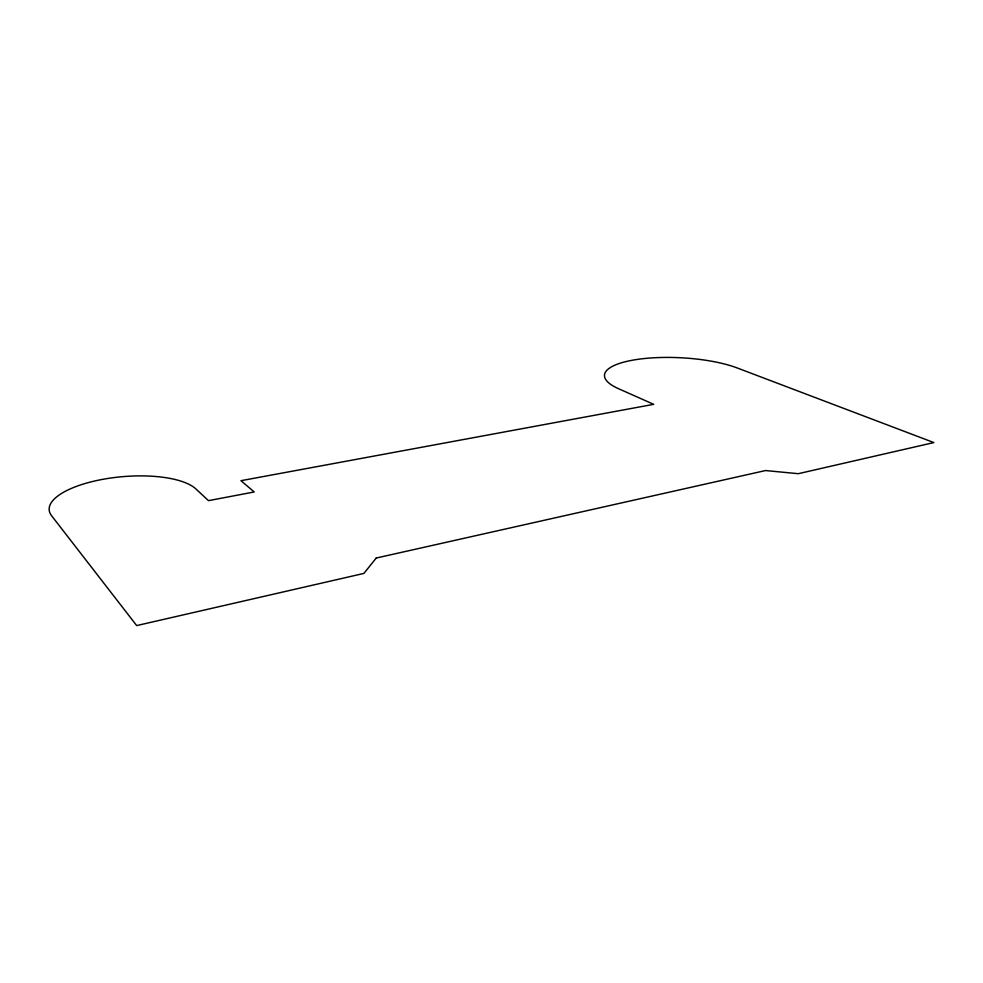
<?xml version="1.0" encoding="UTF-8"?>
<svg xmlns="http://www.w3.org/2000/svg" width="983" height="983" viewBox="0 0 983 983"><rect width="100%" height="100%" fill="white"/><g stroke="black" fill="none" stroke-linecap="round" stroke-linejoin="round"><path stroke-width="1.47" d="M376.231 558.037L363.894 573.421L136.686 625.581L51.583 515.719A75.826 26.787 -5 0 1 102.601 479.36A75.826 26.787 -5 0 1 195.973 489.006L208.494 500.654L254.216 491.967L240.97 480.687L653.707 404.332L618.663 388.764A75.568 21.442 3 0 1 633.298 360.061A75.568 21.442 3 0 1 737.201 367.961L933.85 442.571L798.282 473.695L765.524 470.55L376.231 558.037"/></g></svg>
